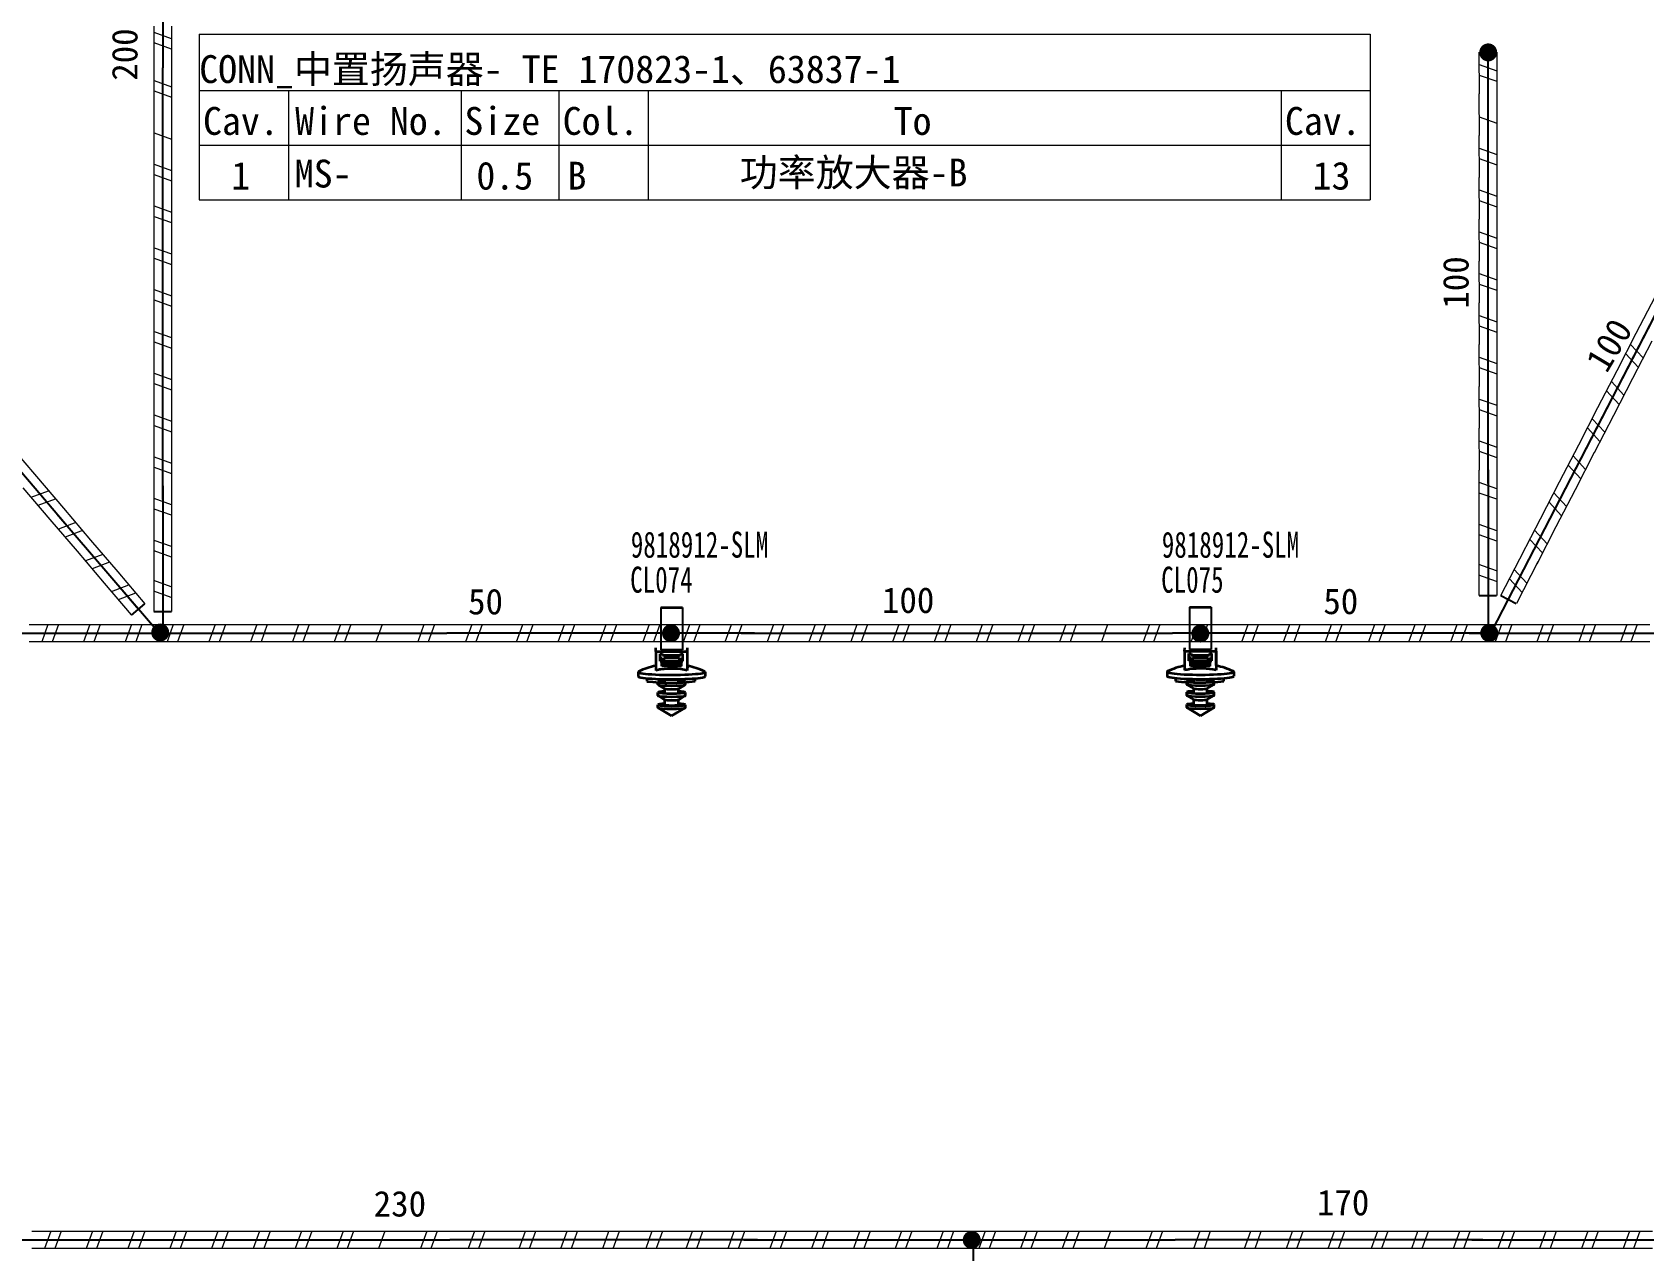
# Model space of a CAD drawing. Header units: millimetres. Extents: x 17 to 3784, y 12 to 1382.
# Drawn here: x 1053.5 to 1144.3, y 724.8 to 793.4 of the extents above; entities that cross this region are included whole.
import ezdxf

# ---------------------------------------------------------------- set-up
doc = ezdxf.new("R2010")
doc.units = ezdxf.units.MM
doc.layers.add('ENT', color=7, linetype='Continuous', lineweight=18)
doc.layers.add('粗实线层', color=7, linetype='Continuous', lineweight=35)
doc.styles.add('FangSong_GB2312_Style', font='simfang.ttf')
doc.styles.add('foton', font='', dxfattribs={"width": 0.7})
doc.styles.get('foton').set_extended_font_data('宋体')

msp = doc.modelspace()

# ---------------------------------------------------------------- hatches: boundary and pattern name
h = msp.add_hatch(color=0)
edge = h.paths.add_edge_path(flags=0)
edge.add_arc((1135.547, 792.291), 0.507, 180, 540)
h = msp.add_hatch(color=0)
edge = h.paths.add_edge_path(flags=0)
edge.add_arc((1060.71, 759.623), 0.507, 180, 540)
h = msp.add_hatch(color=0)
edge = h.paths.add_edge_path(flags=0)
edge.add_arc((1135.605, 759.596), 0.507, 180, 540)
h = msp.add_hatch(color=0)
edge = h.paths.add_edge_path(flags=0)
edge.add_arc((1089.496, 759.581), 0.507, 180, 540)
h = msp.add_hatch(color=0)
edge = h.paths.add_edge_path(flags=0)
edge.add_arc((1119.325, 759.564), 0.507, 180, 540)
h = msp.add_hatch(color=0)
edge = h.paths.add_edge_path(flags=0)
edge.add_arc((1106.441, 725.416), 0.507, 180, 540)

# ---------------------------------------------------------------- linework, layer by layer
for p, q in [((1059.09, 760.598), (1059.843, 761.24)), ((1135.033, 761.703), (1136.022, 761.703)), ((1136.256, 761.701), (1137.122, 761.254)), ((1060.361, 760.805), (1061.35, 760.805))]:
    msp.add_line(p, q)
at = {"color": 0}
for p, q in [((1088.918, 761.039), (1088.922, 758.649)), ((1090.141, 761.038), (1090.14, 758.649)), ((1118.716, 761.047), (1118.72, 758.658)), ((1119.939, 761.047), (1119.938, 758.657))]:
    msp.add_line(p, q, dxfattribs=at)
at = {"color": 0, "lineweight": 35, "ltscale": 0.137499}
for p, q in [((1088.918, 761.039), (1090.141, 761.038)), ((1118.716, 761.047), (1119.939, 761.047)), ((1088.922, 758.649), (1090.14, 758.649)), ((1118.72, 758.658), (1119.938, 758.657))]:
    msp.add_line(p, q, dxfattribs=at)
at = {"color": 0, "lineweight": 35, "ltscale": 0.021804}
for p, q in [((1088.642, 758.562), (1088.65, 758.755)), ((1090.414, 758.562), (1090.422, 758.755)), ((1118.44, 758.571), (1118.448, 758.764)), ((1120.212, 758.57), (1120.22, 758.763)), ((1088.894, 758.203), (1088.886, 758.01)), ((1088.982, 758.203), (1088.974, 758.01)), ((1088.982, 757.917), (1088.974, 757.724)), ((1090.09, 758.203), (1090.082, 758.01)), ((1118.691, 758.212), (1118.683, 758.019)), ((1118.78, 758.212), (1118.772, 758.019)), ((1118.78, 757.925), (1118.772, 757.732)), ((1119.888, 758.212), (1119.879, 758.019))]:
    msp.add_line(p, q, dxfattribs=at)
at = {"color": 0, "lineweight": 35, "ltscale": 0.199999}
for p, q in [((1088.642, 758.562), (1090.414, 758.562)), ((1118.44, 758.571), (1120.212, 758.57))]:
    msp.add_line(p, q, dxfattribs=at)
at = {"color": 0, "lineweight": 35, "ltscale": 0.120856}
for p, q in [((1088.642, 758.562), (1088.642, 757.491)), ((1090.414, 758.562), (1090.414, 757.491)), ((1118.44, 758.571), (1118.44, 757.5)), ((1120.212, 758.57), (1120.212, 757.5))]:
    msp.add_line(p, q, dxfattribs=at)
at = {"color": 0, "lineweight": 35, "ltscale": 0.047321}
for p, q in [((1088.886, 758.01), (1088.886, 758.43)), ((1090.17, 758.01), (1090.17, 758.429)), ((1118.683, 758.019), (1118.683, 758.438)), ((1119.968, 758.019), (1119.968, 758.438))]:
    msp.add_line(p, q, dxfattribs=at)
at = {"color": 0, "lineweight": 35, "ltscale": 0.014999}
for p, q in [((1089.018, 758.43), (1088.886, 758.43)), ((1118.816, 758.438), (1118.683, 758.438))]:
    msp.add_line(p, q, dxfattribs=at)
at = {"color": 0, "lineweight": 35, "ltscale": 0.025537}
for p, q in [((1088.894, 758.203), (1088.894, 758.43)), ((1118.691, 758.212), (1118.691, 758.438))]:
    msp.add_line(p, q, dxfattribs=at)
at = {"color": 0, "lineweight": 35, "ltscale": 0.012451}
for p, q in [((1089.018, 758.43), (1089.018, 758.319)), ((1090.037, 758.429), (1090.037, 758.319)), ((1118.816, 758.438), (1118.816, 758.328)), ((1119.835, 758.438), (1119.835, 758.328)), ((1089.084, 757.995), (1089.084, 757.885)), ((1089.97, 757.995), (1089.97, 757.884)), ((1118.882, 758.004), (1118.882, 757.893)), ((1119.768, 758.003), (1119.768, 757.893))]:
    msp.add_line(p, q, dxfattribs=at)
at = {"color": 0, "lineweight": 35, "ltscale": 0.114999}
for p, q in [((1090.037, 758.319), (1089.018, 758.319)), ((1119.835, 758.328), (1118.816, 758.328))]:
    msp.add_line(p, q, dxfattribs=at)
at = {"color": 0, "lineweight": 35, "ltscale": 0.012463}
for p, q in [((1090.042, 758.429), (1090.037, 758.319)), ((1119.84, 758.438), (1119.835, 758.328))]:
    msp.add_line(p, q, dxfattribs=at)
at = {"color": 0, "lineweight": 35, "ltscale": 0.015}
for p, q in [((1090.17, 758.429), (1090.037, 758.429)), ((1119.968, 758.438), (1119.835, 758.438))]:
    msp.add_line(p, q, dxfattribs=at)
at = {"color": 0, "lineweight": 35, "ltscale": 0.113794}
for p, q in [((1090.422, 757.746), (1090.422, 758.755)), ((1120.22, 757.755), (1120.22, 758.763))]:
    msp.add_line(p, q, dxfattribs=at)
at = {"color": 0, "lineweight": 35, "ltscale": 0.027679}
for p, q in [((1087.649, 757.401), (1087.649, 757.156)), ((1091.415, 757.402), (1091.415, 757.156)), ((1117.447, 757.41), (1117.447, 757.165)), ((1121.212, 757.41), (1121.212, 757.165))]:
    msp.add_line(p, q, dxfattribs=at)
at = {"color": 0, "lineweight": 35, "ltscale": 0.010001}
for p, q in [((1088.886, 758.01), (1088.974, 758.01)), ((1090.082, 758.01), (1090.17, 758.01)), ((1118.683, 758.019), (1118.772, 758.019)), ((1119.879, 758.019), (1119.968, 758.019))]:
    msp.add_line(p, q, dxfattribs=at)
at = {"color": 0, "lineweight": 35, "ltscale": 0.01}
for p, q in [((1088.894, 758.203), (1088.982, 758.203)), ((1118.691, 758.212), (1118.78, 758.212))]:
    msp.add_line(p, q, dxfattribs=at)
at = {"color": 0, "lineweight": 35, "ltscale": 0.032373}
for p, q in [((1088.974, 757.724), (1088.974, 758.01)), ((1088.982, 757.917), (1088.982, 758.203)), ((1118.772, 757.732), (1118.772, 758.019)), ((1118.78, 757.925), (1118.78, 758.212))]:
    msp.add_line(p, q, dxfattribs=at)
at = {"color": 0, "lineweight": 35, "ltscale": 0.124999}
for p, q in [((1090.082, 757.723), (1088.974, 757.724)), ((1119.879, 757.732), (1118.772, 757.732))]:
    msp.add_line(p, q, dxfattribs=at)
at = {"color": 0, "lineweight": 35, "ltscale": 0.01149}
for p, q in [((1089.084, 757.917), (1088.982, 757.917)), ((1118.882, 757.925), (1118.78, 757.925))]:
    msp.add_line(p, q, dxfattribs=at)
at = {"color": 0, "lineweight": 35, "ltscale": 0.002181}
for p, q in [((1089.085, 758.014), (1089.084, 757.995)), ((1089.971, 758.014), (1089.97, 757.995)), ((1118.883, 758.023), (1118.882, 758.004)), ((1119.769, 758.023), (1119.768, 758.003))]:
    msp.add_line(p, q, dxfattribs=at)
at = {"color": 0, "lineweight": 35, "ltscale": 0.099998}
for p, q in [((1089.084, 757.995), (1089.97, 757.995)), ((1089.084, 757.885), (1089.97, 757.884)), ((1118.882, 758.004), (1119.768, 758.003)), ((1118.882, 757.893), (1119.768, 757.893))]:
    msp.add_line(p, q, dxfattribs=at)
at = {"color": 0, "lineweight": 35, "ltscale": 0.1}
for p, q in [((1089.085, 758.195), (1089.971, 758.194)), ((1089.088, 757.801), (1089.974, 757.8)), ((1118.883, 758.203), (1119.769, 758.203)), ((1118.886, 757.809), (1119.772, 757.809))]:
    msp.add_line(p, q, dxfattribs=at)
at = {"color": 0, "lineweight": 35, "ltscale": 0.000439834}
for p, q in [((1089.085, 758.195), (1089.085, 758.191)), ((1118.883, 758.203), (1118.883, 758.199))]:
    msp.add_line(p, q, dxfattribs=at)
at = {"color": 0, "lineweight": 35, "ltscale": 0.099999}
for p, q in [((1089.085, 758.191), (1089.971, 758.19)), ((1089.085, 758.014), (1089.971, 758.014)), ((1118.883, 758.199), (1119.769, 758.199)), ((1118.883, 758.023), (1119.769, 758.023))]:
    msp.add_line(p, q, dxfattribs=at)
at = {"color": 0, "lineweight": 35, "ltscale": 0.019922}
for p, q in [((1089.085, 758.191), (1089.085, 758.014)), ((1089.971, 758.19), (1089.971, 758.014)), ((1118.883, 758.199), (1118.883, 758.023)), ((1119.769, 758.199), (1119.769, 758.023))]:
    msp.add_line(p, q, dxfattribs=at)
at = {"color": 0, "lineweight": 35, "ltscale": 0.009468}
for p, q in [((1089.087, 757.885), (1089.088, 757.801)), ((1118.885, 757.893), (1118.886, 757.809))]:
    msp.add_line(p, q, dxfattribs=at)
at = {"color": 0, "lineweight": 35, "ltscale": 0.001513}
for p, q in [((1089.97, 757.884), (1089.973, 757.898)), ((1119.768, 757.893), (1119.77, 757.906))]:
    msp.add_line(p, q, dxfattribs=at)
at = {"color": 0, "lineweight": 35, "ltscale": 0.018183}
for p, q in [((1089.972, 758.033), (1089.971, 758.194)), ((1119.77, 758.042), (1119.769, 758.203))]:
    msp.add_line(p, q, dxfattribs=at)
at = {"color": 0, "lineweight": 35, "ltscale": 0.000439867}
for p, q in [((1089.971, 758.194), (1089.971, 758.19)), ((1119.769, 758.203), (1119.769, 758.199))]:
    msp.add_line(p, q, dxfattribs=at)
at = {"color": 0, "lineweight": 35, "ltscale": 0.002853}
for p, q in [((1089.973, 758.059), (1089.972, 758.033)), ((1119.771, 758.067), (1119.77, 758.042))]:
    msp.add_line(p, q, dxfattribs=at)
at = {"color": 0, "lineweight": 35, "ltscale": 0.023842}
for p, q in [((1089.976, 757.839), (1089.973, 758.05)), ((1119.774, 757.848), (1119.771, 758.059))]:
    msp.add_line(p, q, dxfattribs=at)
at = {"color": 0, "lineweight": 35, "ltscale": 0.010273}
for p, q in [((1089.973, 757.891), (1089.974, 757.8)), ((1119.77, 757.9), (1119.772, 757.809))]:
    msp.add_line(p, q, dxfattribs=at)
at = {"color": 0, "lineweight": 35, "ltscale": 0.004356}
for p, q in [((1089.974, 757.8), (1089.976, 757.839)), ((1119.772, 757.809), (1119.774, 757.848))]:
    msp.add_line(p, q, dxfattribs=at)
at = {"color": 0, "lineweight": 35, "ltscale": 0.012045}
for p, q in [((1090.082, 757.916), (1089.975, 757.916)), ((1119.879, 757.925), (1119.773, 757.925))]:
    msp.add_line(p, q, dxfattribs=at)
at = {"color": 0, "lineweight": 35, "ltscale": 0.032379}
for p, q in [((1090.082, 757.723), (1090.082, 758.01)), ((1119.879, 757.732), (1119.879, 758.019))]:
    msp.add_line(p, q, dxfattribs=at)
at = {"color": 0, "lineweight": 35, "ltscale": 0.009064}
for p, q in [((1090.09, 758.203), (1090.17, 758.203)), ((1119.888, 758.212), (1119.968, 758.212))]:
    msp.add_line(p, q, dxfattribs=at)
at = {"color": 0, "lineweight": 35, "ltscale": 0.01853}
for p, q in [((1088.757, 756.695), (1088.757, 756.859)), ((1118.554, 756.703), (1118.554, 756.868))]:
    msp.add_line(p, q, dxfattribs=at)
at = {"color": 0, "lineweight": 35, "ltscale": 0.051177}
for p, q in [((1089.155, 756.454), (1088.765, 756.685)), ((1118.953, 756.463), (1118.563, 756.694))]:
    msp.add_line(p, q, dxfattribs=at)
at = {"color": 0, "lineweight": 35, "ltscale": 0.02207}
for p, q in [((1089.151, 756.8), (1089.151, 756.996)), ((1089.913, 756.8), (1089.913, 756.996)), ((1118.949, 756.809), (1118.949, 757.004)), ((1119.711, 756.809), (1119.711, 757.004))]:
    msp.add_line(p, q, dxfattribs=at)
at = {"color": 0, "lineweight": 35, "ltscale": 0.051178}
for p, q in [((1089.909, 756.454), (1090.299, 756.685)), ((1119.707, 756.463), (1120.097, 756.694))]:
    msp.add_line(p, q, dxfattribs=at)
at = {"color": 0, "lineweight": 35, "ltscale": 0.018536}
for p, q in [((1090.307, 756.695), (1090.307, 756.859)), ((1120.105, 756.703), (1120.105, 756.868))]:
    msp.add_line(p, q, dxfattribs=at)
at = {"color": 0, "lineweight": 35, "ltscale": 0.019769}
for p, q in [((1088.757, 756.075), (1088.757, 756.251)), ((1090.307, 756.075), (1090.307, 756.251)), ((1118.554, 756.084), (1118.554, 756.259)), ((1120.105, 756.084), (1120.105, 756.259))]:
    msp.add_line(p, q, dxfattribs=at)
at = {"color": 0, "lineweight": 35, "ltscale": 0.051179}
for p, q in [((1089.155, 755.834), (1088.765, 756.066)), ((1089.909, 755.834), (1090.299, 756.066)), ((1118.953, 755.843), (1118.563, 756.074)), ((1119.707, 755.843), (1120.097, 756.074))]:
    msp.add_line(p, q, dxfattribs=at)
at = {"color": 0, "lineweight": 35, "ltscale": 0.029858}
for p, q in [((1089.151, 756.192), (1089.151, 756.456)), ((1089.913, 756.192), (1089.913, 756.456)), ((1118.949, 756.2), (1118.949, 756.465)), ((1119.711, 756.2), (1119.711, 756.465))]:
    msp.add_line(p, q, dxfattribs=at)
at = {"color": 0, "lineweight": 35, "ltscale": 0.032245}
for p, q in [((1089.151, 755.551), (1089.151, 755.837)), ((1089.913, 755.551), (1089.913, 755.837)), ((1118.949, 755.56), (1118.949, 755.846)), ((1119.711, 755.56), (1119.711, 755.846))]:
    msp.add_line(p, q, dxfattribs=at)
at = {"color": 0, "lineweight": 35, "ltscale": 0.017883}
for p, q in [((1088.757, 755.393), (1088.757, 755.551)), ((1090.307, 755.393), (1090.307, 755.551)), ((1118.554, 755.401), (1118.554, 755.56)), ((1120.105, 755.401), (1120.105, 755.56))]:
    msp.add_line(p, q, dxfattribs=at)
at = {"color": 0, "lineweight": 35, "ltscale": 0.100609}
for p, q in [((1089.532, 754.929), (1088.765, 755.383)), ((1119.33, 754.937), (1118.563, 755.392))]:
    msp.add_line(p, q, dxfattribs=at)
at = {"color": 0, "lineweight": 35, "ltscale": 0.10061}
for p, q in [((1089.532, 754.929), (1090.299, 755.383)), ((1119.33, 754.937), (1120.097, 755.392))]:
    msp.add_line(p, q, dxfattribs=at)
at = {"color": 7, "linetype": 'Continuous', "lineweight": 25}
for points in [[(1060.865, 808.755), (1060.865, 791.415)], [(1135.537, 768.017), (1135.537, 792.313)], [(1060.865, 767.118), (1060.865, 791.415)], [(1135.771, 759.715), (1149.715, 786.684)], [(1055.377, 765.73), (1039.617, 784.222)], [(1135.536, 768.776), (1135.536, 759.761)], [(1060.864, 767.878), (1060.864, 759.863)], [(1054.885, 766.308), (1060.861, 759.356)], [(1052.573, 759.585), (1076.869, 759.585)], [(1094.209, 759.585), (1076.869, 759.585)], [(1093.452, 759.583), (1117.748, 759.583)], [(1135.088, 759.583), (1117.748, 759.583)], [(1134.476, 759.582), (1162.23, 759.582)], [(1052.727, 725.423), (1077.023, 725.423)], [(1094.363, 725.423), (1077.023, 725.423)], [(1093.606, 725.421), (1117.902, 725.421)], [(1106.54, 717.695), (1106.54, 725.54)], [(1135.242, 725.421), (1117.902, 725.421)], [(1134.63, 725.42), (1162.359, 725.42)]]:
    msp.add_lwpolyline(points, dxfattribs=at)
at = {"color": 7, "linetype": 'Continuous', "lineweight": 13}
for points in [[(1060.865, 808.746), (1060.865, 791.415)], [(1062.911, 793.314), (1128.903, 793.314)], [(1062.911, 793.314), (1062.911, 783.99)], [(1128.903, 793.314), (1128.903, 783.99)], [(1135.537, 792.313), (1135.537, 768.803)], [(1060.865, 791.415), (1060.865, 767.904)], [(1062.911, 790.153), (1128.903, 790.153)], [(1067.937, 790.153), (1067.937, 783.99)], [(1077.665, 790.153), (1077.665, 783.99)], [(1083.179, 790.153), (1083.179, 783.99)], [(1088.205, 790.153), (1088.205, 783.99)], [(1123.876, 790.153), (1123.876, 783.99)], [(1062.911, 787.071), (1128.903, 787.071)], [(1039.617, 784.222), (1054.868, 766.328)], [(1062.911, 783.99), (1128.903, 783.99)], [(1148.647, 784.617), (1137.859, 763.728)], [(1135.536, 768.768), (1135.536, 761.674)], [(1060.864, 767.869), (1060.864, 759.863)], [(1054.89, 766.302), (1059.491, 760.903)], [(1076.869, 759.585), (1053.359, 759.585)], [(1094.201, 759.585), (1076.869, 759.585)], [(1117.748, 759.583), (1094.238, 759.583)], [(1135.08, 759.583), (1117.748, 759.583)], [(1158.772, 759.582), (1135.262, 759.582)], [(1077.023, 725.423), (1053.513, 725.423)], [(1094.355, 725.423), (1077.023, 725.423)], [(1117.902, 725.421), (1094.392, 725.421)], [(1106.54, 717.704), (1106.54, 725.54)], [(1135.234, 725.421), (1117.902, 725.421)], [(1158.926, 725.42), (1135.416, 725.42)]]:
    msp.add_lwpolyline(points, dxfattribs=at)
at = {"color": 7, "linetype": 'Continuous', "lineweight": 0}
for points in [[(1060.374, 791.415), (1060.374, 793.769)], [(1061.355, 793.769), (1061.355, 791.415)], [(1061.343, 793.063), (1060.362, 793.416)], [(1061.343, 792.475), (1060.362, 792.828)], [(1135.047, 789.959), (1135.046, 792.313)], [(1136.026, 792.313), (1136.027, 789.959)], [(1060.375, 789.06), (1060.374, 791.415)], [(1061.354, 791.415), (1061.355, 789.06)], [(1135.046, 791.607), (1136.027, 791.255)], [(1135.046, 791.018), (1136.027, 790.665)], [(1060.374, 790.708), (1061.355, 790.356)], [(1060.374, 790.12), (1061.355, 789.767)], [(1135.047, 787.604), (1135.046, 789.959)], [(1136.026, 789.959), (1136.027, 787.604)], [(1060.375, 786.706), (1060.374, 789.06)], [(1061.354, 789.06), (1061.355, 786.706)], [(1135.046, 788.664), (1136.027, 788.311)], [(1060.374, 787.765), (1061.355, 787.412)], [(1135.047, 785.25), (1135.046, 787.604)], [(1136.026, 787.604), (1136.027, 785.25)], [(1060.375, 784.352), (1060.374, 786.706)], [(1061.354, 786.706), (1061.355, 784.352)], [(1135.046, 786.898), (1136.027, 786.545)], [(1060.374, 786), (1061.355, 785.646)], [(1135.046, 786.309), (1136.027, 785.956)], [(1060.374, 785.411), (1061.355, 785.058)], [(1135.047, 782.896), (1135.046, 785.25)], [(1136.026, 785.25), (1136.027, 782.896)], [(1060.375, 781.997), (1060.374, 784.352)], [(1061.354, 784.352), (1061.355, 781.997)], [(1135.046, 784.544), (1136.027, 784.191)], [(1135.046, 783.955), (1136.027, 783.602)], [(1060.374, 783.645), (1061.355, 783.292)], [(1060.374, 783.057), (1061.355, 782.704)], [(1135.047, 780.541), (1135.046, 782.896)], [(1136.026, 782.896), (1136.027, 780.541)], [(1060.375, 779.643), (1060.374, 781.997)], [(1061.354, 781.997), (1061.355, 779.643)], [(1135.046, 782.189), (1136.027, 781.836)], [(1060.374, 781.291), (1061.355, 780.938)], [(1135.046, 781.601), (1136.027, 781.248)], [(1060.374, 780.702), (1061.355, 780.349)], [(1135.047, 778.187), (1135.046, 780.541)], [(1136.026, 780.541), (1136.027, 778.187)], [(1060.375, 777.289), (1060.374, 779.643)], [(1061.354, 779.643), (1061.355, 777.289)], [(1135.046, 779.835), (1136.027, 779.482)], [(1135.046, 779.246), (1136.027, 778.893)], [(1060.374, 778.937), (1061.355, 778.583)], [(1060.374, 778.348), (1061.355, 777.995)], [(1143.891, 776.474), (1144.971, 778.567)], [(1135.047, 775.833), (1135.046, 778.187)], [(1135.046, 777.481), (1136.027, 777.127)], [(1136.026, 778.187), (1136.027, 775.833)], [(1060.375, 774.934), (1060.374, 777.289)], [(1060.374, 776.582), (1061.355, 776.229)], [(1061.354, 777.289), (1061.355, 774.934)], [(1135.046, 776.892), (1136.027, 776.539)], [(1142.811, 774.382), (1143.89, 776.475)], [(1060.374, 775.994), (1061.355, 775.64)], [(1135.047, 773.478), (1135.046, 775.833)], [(1136.026, 775.833), (1136.027, 773.478)], [(1143.566, 775.847), (1144.276, 775.083)], [(1144.761, 776.025), (1143.681, 773.933)], [(1060.375, 772.58), (1060.374, 774.934)], [(1061.354, 774.934), (1061.355, 772.58)], [(1135.046, 775.126), (1136.027, 774.773)], [(1143.296, 775.324), (1144.006, 774.56)], [(1060.374, 774.228), (1061.355, 773.875)], [(1135.046, 774.538), (1136.027, 774.185)], [(1141.731, 772.291), (1142.81, 774.383)], [(1142.486, 773.755), (1143.195, 772.992)], [(1143.68, 773.933), (1142.601, 771.841)], [(1060.374, 773.639), (1061.355, 773.286)], [(1135.047, 771.124), (1135.046, 773.478)], [(1136.026, 773.478), (1136.027, 771.124)], [(1142.216, 773.233), (1142.925, 772.469)], [(1060.375, 770.225), (1060.374, 772.58)], [(1061.354, 772.58), (1061.355, 770.225)], [(1135.046, 772.772), (1136.027, 772.419)], [(1135.046, 772.183), (1136.027, 771.83)], [(1140.65, 770.199), (1141.729, 772.291)], [(1060.374, 771.874), (1061.355, 771.52)], [(1060.374, 771.285), (1061.355, 770.932)], [(1135.047, 768.77), (1135.046, 771.124)], [(1136.026, 771.124), (1136.027, 768.77)], [(1141.135, 771.141), (1141.845, 770.377)], [(1141.405, 771.664), (1142.115, 770.9)], [(1142.6, 771.842), (1141.521, 769.749)], [(1052.207, 770.204), (1053.735, 768.413)], [(1060.375, 767.871), (1060.374, 770.225)], [(1061.354, 770.225), (1061.355, 767.871)], [(1135.046, 770.418), (1136.027, 770.064)], [(1139.57, 768.107), (1140.649, 770.199)], [(1060.374, 769.519), (1061.355, 769.166)], [(1135.046, 769.829), (1136.027, 769.476)], [(1140.325, 769.572), (1141.035, 768.808)], [(1141.52, 769.75), (1140.44, 767.657)], [(1053.734, 768.412), (1055.262, 766.621)], [(1060.374, 768.931), (1061.355, 768.577)], [(1135.046, 766.416), (1135.046, 768.77)], [(1136.027, 768.77), (1136.027, 766.416)], [(1140.055, 769.049), (1140.764, 768.285)], [(1054.517, 765.986), (1052.989, 767.777)], [(1053.447, 767.239), (1054.422, 767.607)], [(1060.374, 765.518), (1060.374, 767.872)], [(1061.355, 767.872), (1061.355, 765.518)], [(1136.027, 767.711), (1135.046, 768.064)], [(1136.027, 767.122), (1135.046, 767.475)], [(1138.489, 766.015), (1139.569, 768.108)], [(1139.245, 767.48), (1139.954, 766.716)], [(1140.439, 767.658), (1139.36, 765.566)], [(1053.829, 766.791), (1054.804, 767.159)], [(1055.262, 766.622), (1056.789, 764.83)], [(1061.355, 766.812), (1060.374, 767.166)], [(1061.355, 766.224), (1060.374, 766.577)], [(1138.975, 766.957), (1139.684, 766.193)], [(1056.042, 764.194), (1054.515, 765.986)], [(1055.949, 765.816), (1054.973, 765.448)], [(1135.046, 764.062), (1135.046, 766.416)], [(1136.027, 765.356), (1135.046, 765.71)], [(1136.027, 766.416), (1136.027, 764.062)], [(1137.409, 763.923), (1138.488, 766.016)], [(1139.359, 765.566), (1138.28, 763.474)], [(1056.331, 765.368), (1055.355, 765)], [(1056.789, 764.83), (1058.316, 763.038)], [(1060.374, 763.163), (1060.374, 765.518)], [(1061.355, 764.458), (1060.374, 764.811)], [(1061.355, 765.518), (1061.355, 763.163)], [(1136.027, 764.768), (1135.046, 765.121)], [(1137.894, 764.865), (1138.604, 764.101)], [(1138.164, 765.388), (1138.874, 764.624)], [(1057.57, 762.402), (1056.042, 764.194)], [(1057.476, 764.024), (1056.501, 763.656)], [(1061.355, 763.869), (1060.374, 764.223)], [(1135.046, 761.707), (1135.046, 764.062)], [(1136.027, 764.062), (1136.027, 761.707)], [(1136.26, 761.702), (1137.59, 764.277)], [(1057.858, 763.576), (1056.882, 763.208)], [(1058.316, 763.038), (1059.843, 761.246)], [(1060.374, 760.809), (1060.374, 763.163)], [(1061.355, 763.163), (1061.355, 760.809)], [(1136.007, 763.09), (1135.026, 763.443)], [(1136.007, 762.501), (1135.026, 762.854)], [(1137.726, 762.402), (1137.016, 763.166)], [(1138.343, 763.598), (1137.132, 761.252)], [(1059.097, 760.61), (1057.57, 762.402)], [(1058.932, 762.286), (1057.956, 761.918)], [(1061.335, 762.191), (1060.354, 762.544)], [(1061.335, 761.603), (1060.354, 761.956)], [(1137.456, 761.879), (1136.746, 762.643)], [(1059.314, 761.838), (1058.338, 761.47)], [(1053.326, 760.074), (1055.68, 760.076)], [(1054.385, 760.076), (1054.032, 759.095)], [(1054.974, 760.076), (1054.621, 759.095)], [(1055.68, 760.074), (1058.035, 760.076)], [(1056.74, 760.076), (1056.387, 759.095)], [(1057.328, 760.076), (1056.975, 759.095)], [(1058.035, 760.074), (1060.389, 760.076)], [(1059.094, 760.076), (1058.741, 759.095)], [(1059.683, 760.076), (1059.329, 759.095)], [(1060.389, 760.074), (1062.743, 760.076)], [(1061.448, 760.076), (1061.095, 759.095)], [(1062.037, 760.076), (1061.684, 759.095)], [(1062.743, 760.074), (1065.098, 760.076)], [(1063.803, 760.076), (1063.45, 759.095)], [(1064.391, 760.076), (1064.038, 759.095)], [(1065.098, 760.074), (1067.452, 760.076)], [(1066.157, 760.076), (1065.804, 759.095)], [(1066.746, 760.076), (1066.393, 759.095)], [(1067.452, 760.074), (1069.806, 760.076)], [(1068.511, 760.076), (1068.158, 759.095)], [(1069.1, 760.076), (1068.747, 759.095)], [(1069.806, 760.074), (1072.161, 760.076)], [(1070.866, 760.076), (1070.513, 759.095)], [(1071.454, 760.076), (1071.101, 759.095)], [(1072.161, 760.074), (1074.515, 760.076)], [(1073.22, 760.076), (1072.867, 759.095)], [(1074.515, 760.074), (1076.869, 760.076)], [(1075.575, 760.076), (1075.221, 759.095)], [(1076.163, 760.076), (1075.811, 759.095)], [(1076.869, 760.076), (1079.224, 760.076)], [(1077.929, 759.107), (1078.283, 760.088)], [(1078.518, 759.107), (1078.871, 760.088)], [(1079.069, 760.076), (1082.432, 760.076)], [(1080.784, 759.095), (1081.137, 760.076)], [(1081.372, 759.095), (1081.725, 760.076)], [(1082.432, 760.076), (1084.786, 760.076)], [(1083.138, 759.095), (1083.491, 760.076)], [(1083.726, 759.095), (1084.08, 760.076)], [(1084.786, 760.076), (1087.14, 760.076)], [(1085.492, 759.095), (1085.845, 760.076)], [(1086.081, 759.095), (1086.434, 760.076)], [(1087.14, 760.076), (1089.495, 760.076)], [(1087.934, 759.114), (1088.287, 760.095)], [(1088.523, 759.114), (1088.876, 760.095)], [(1089.495, 760.076), (1091.849, 760.076)], [(1090.201, 759.095), (1090.554, 760.076)], [(1090.79, 759.095), (1091.143, 760.076)], [(1091.849, 760.076), (1094.203, 760.076)], [(1092.555, 759.095), (1092.908, 760.076)], [(1093.144, 759.095), (1093.497, 760.076)], [(1094.205, 760.072), (1096.559, 760.073)], [(1095.264, 760.073), (1094.911, 759.092)], [(1095.853, 760.073), (1095.5, 759.092)], [(1096.559, 760.072), (1098.914, 760.073)], [(1097.619, 760.073), (1097.266, 759.092)], [(1098.207, 760.073), (1097.854, 759.092)], [(1098.914, 760.072), (1101.268, 760.073)], [(1099.973, 760.073), (1099.62, 759.092)], [(1100.562, 760.073), (1100.209, 759.092)], [(1101.268, 760.072), (1103.622, 760.073)], [(1102.327, 760.073), (1101.974, 759.092)], [(1102.916, 760.073), (1102.563, 759.092)], [(1103.622, 760.072), (1105.977, 760.073)], [(1104.682, 760.073), (1104.329, 759.092)], [(1105.27, 760.073), (1104.917, 759.092)], [(1105.977, 760.072), (1108.331, 760.073)], [(1107.036, 760.073), (1106.683, 759.092)], [(1107.625, 760.073), (1107.272, 759.092)], [(1108.331, 760.072), (1110.685, 760.073)], [(1109.391, 760.073), (1109.037, 759.092)], [(1109.979, 760.073), (1109.626, 759.092)], [(1110.685, 760.072), (1113.04, 760.073)], [(1111.745, 760.073), (1111.392, 759.092)], [(1112.333, 760.073), (1111.98, 759.092)], [(1113.04, 760.072), (1115.394, 760.073)], [(1114.099, 760.073), (1113.746, 759.092)], [(1115.394, 760.072), (1117.748, 760.073)], [(1116.454, 760.073), (1116.1, 759.092)], [(1117.042, 760.073), (1116.69, 759.092)], [(1117.748, 760.073), (1120.103, 760.073)], [(1118.809, 759.104), (1119.162, 760.085)], [(1119.397, 759.104), (1119.75, 760.085)], [(1119.948, 760.073), (1123.311, 760.073)], [(1121.663, 759.092), (1122.016, 760.073)], [(1122.251, 759.092), (1122.604, 760.073)], [(1123.311, 760.073), (1125.665, 760.073)], [(1124.017, 759.092), (1124.37, 760.073)], [(1124.606, 759.092), (1124.959, 760.073)], [(1125.665, 760.073), (1128.019, 760.073)], [(1126.371, 759.092), (1126.724, 760.073)], [(1126.96, 759.092), (1127.313, 760.073)], [(1128.019, 760.073), (1130.374, 760.073)], [(1128.813, 759.112), (1129.166, 760.093)], [(1129.402, 759.112), (1129.755, 760.093)], [(1130.374, 760.073), (1132.728, 760.073)], [(1131.08, 759.092), (1131.433, 760.073)], [(1131.669, 759.092), (1132.022, 760.073)], [(1132.728, 760.073), (1135.626, 760.073)], [(1133.434, 759.092), (1133.788, 760.073)], [(1134.023, 759.092), (1134.376, 760.073)], [(1135.229, 760.072), (1137.583, 760.073)], [(1136.288, 760.073), (1135.935, 759.092)], [(1136.877, 760.073), (1136.524, 759.092)], [(1137.583, 760.072), (1139.937, 760.073)], [(1138.643, 760.073), (1138.289, 759.092)], [(1139.231, 760.073), (1138.878, 759.092)], [(1139.937, 760.072), (1142.292, 760.073)], [(1140.997, 760.073), (1140.644, 759.092)], [(1141.586, 760.073), (1141.232, 759.092)], [(1142.292, 760.072), (1144.646, 760.073)], [(1143.351, 760.073), (1142.998, 759.092)], [(1143.94, 760.073), (1143.587, 759.092)], [(1055.68, 759.096), (1053.326, 759.095)], [(1058.035, 759.096), (1055.68, 759.095)], [(1060.389, 759.096), (1058.035, 759.095)], [(1062.743, 759.096), (1060.389, 759.095)], [(1065.098, 759.096), (1062.743, 759.095)], [(1067.452, 759.096), (1065.098, 759.095)], [(1069.806, 759.096), (1067.452, 759.095)], [(1072.161, 759.096), (1069.806, 759.095)], [(1074.515, 759.096), (1072.161, 759.095)], [(1076.869, 759.096), (1074.515, 759.095)], [(1079.224, 759.095), (1076.869, 759.095)], [(1082.432, 759.095), (1078.988, 759.095)], [(1084.786, 759.095), (1082.432, 759.095)], [(1087.14, 759.095), (1084.786, 759.095)], [(1089.495, 759.095), (1087.14, 759.095)], [(1091.849, 759.095), (1089.495, 759.095)], [(1094.203, 759.095), (1091.849, 759.095)], [(1096.559, 759.093), (1094.205, 759.092)], [(1098.914, 759.093), (1096.559, 759.092)], [(1101.268, 759.093), (1098.914, 759.092)], [(1103.622, 759.093), (1101.268, 759.092)], [(1105.977, 759.093), (1103.622, 759.092)], [(1108.331, 759.093), (1105.977, 759.092)], [(1110.685, 759.093), (1108.331, 759.092)], [(1113.04, 759.093), (1110.685, 759.092)], [(1115.394, 759.093), (1113.04, 759.092)], [(1117.748, 759.093), (1115.394, 759.092)], [(1120.103, 759.092), (1117.748, 759.092)], [(1123.311, 759.092), (1119.867, 759.092)], [(1125.665, 759.092), (1123.311, 759.092)], [(1128.019, 759.092), (1125.665, 759.092)], [(1130.374, 759.092), (1128.019, 759.092)], [(1132.728, 759.092), (1130.374, 759.092)], [(1135.368, 759.092), (1132.728, 759.092)], [(1137.583, 759.093), (1135.229, 759.092)], [(1139.937, 759.093), (1137.583, 759.092)], [(1142.292, 759.093), (1139.937, 759.092)], [(1144.646, 759.093), (1142.292, 759.092)], [(1053.48, 725.912), (1055.834, 725.914)], [(1054.539, 725.914), (1054.186, 724.933)], [(1055.128, 725.914), (1054.775, 724.933)], [(1055.834, 725.912), (1058.189, 725.914)], [(1056.894, 725.914), (1056.54, 724.933)], [(1057.482, 725.914), (1057.129, 724.933)], [(1058.189, 725.912), (1060.543, 725.914)], [(1059.248, 725.914), (1058.895, 724.933)], [(1059.837, 725.914), (1059.483, 724.933)], [(1060.543, 725.912), (1062.897, 725.914)], [(1061.602, 725.914), (1061.249, 724.933)], [(1062.191, 725.914), (1061.838, 724.933)], [(1062.897, 725.912), (1065.252, 725.914)], [(1063.957, 725.914), (1063.604, 724.933)], [(1064.545, 725.914), (1064.192, 724.933)], [(1065.252, 725.912), (1067.606, 725.914)], [(1066.311, 725.914), (1065.958, 724.933)], [(1066.9, 725.914), (1066.546, 724.933)], [(1067.606, 725.912), (1069.96, 725.914)], [(1068.665, 725.914), (1068.312, 724.933)], [(1069.254, 725.914), (1068.901, 724.933)], [(1069.96, 725.912), (1072.315, 725.914)], [(1071.02, 725.914), (1070.667, 724.933)], [(1071.608, 725.914), (1071.255, 724.933)], [(1072.315, 725.912), (1074.669, 725.914)], [(1073.374, 725.914), (1073.021, 724.933)], [(1074.669, 725.912), (1077.023, 725.914)], [(1075.728, 725.914), (1075.375, 724.933)], [(1076.317, 725.914), (1075.965, 724.933)], [(1077.023, 725.914), (1079.378, 725.914)], [(1078.083, 724.945), (1078.437, 725.926)], [(1078.672, 724.945), (1079.025, 725.926)], [(1079.223, 725.914), (1082.585, 725.914)], [(1080.937, 724.933), (1081.291, 725.914)], [(1081.526, 724.933), (1081.879, 725.914)], [(1082.585, 725.914), (1084.94, 725.914)], [(1083.292, 724.933), (1083.645, 725.914)], [(1083.88, 724.933), (1084.234, 725.914)], [(1084.94, 725.914), (1087.294, 725.914)], [(1085.646, 724.933), (1085.999, 725.914)], [(1086.235, 724.933), (1086.588, 725.914)], [(1087.294, 725.914), (1089.649, 725.914)], [(1088.088, 724.952), (1088.441, 725.933)], [(1088.677, 724.952), (1089.03, 725.933)], [(1089.649, 725.914), (1092.003, 725.914)], [(1090.355, 724.933), (1090.708, 725.914)], [(1090.943, 724.933), (1091.297, 725.914)], [(1092.003, 725.914), (1094.357, 725.914)], [(1092.709, 724.933), (1093.062, 725.914)], [(1093.298, 724.933), (1093.651, 725.914)], [(1094.359, 725.91), (1096.713, 725.911)], [(1095.418, 725.911), (1095.065, 724.93)], [(1096.007, 725.911), (1095.654, 724.93)], [(1096.713, 725.91), (1099.068, 725.911)], [(1097.773, 725.911), (1097.42, 724.93)], [(1098.361, 725.911), (1098.008, 724.93)], [(1099.068, 725.91), (1101.422, 725.911)], [(1100.127, 725.911), (1099.774, 724.93)], [(1100.716, 725.911), (1100.363, 724.93)], [(1101.422, 725.91), (1103.776, 725.911)], [(1102.481, 725.911), (1102.128, 724.93)], [(1103.07, 725.911), (1102.717, 724.93)], [(1103.776, 725.91), (1106.131, 725.911)], [(1104.836, 725.911), (1104.483, 724.93)], [(1105.424, 725.911), (1105.071, 724.93)], [(1106.131, 725.91), (1108.485, 725.911)], [(1107.19, 725.911), (1106.837, 724.93)], [(1107.779, 725.911), (1107.426, 724.93)], [(1108.485, 725.91), (1110.839, 725.911)], [(1109.544, 725.911), (1109.191, 724.93)], [(1110.133, 725.911), (1109.78, 724.93)], [(1110.839, 725.91), (1113.194, 725.911)], [(1111.899, 725.911), (1111.546, 724.93)], [(1112.487, 725.911), (1112.134, 724.93)], [(1113.194, 725.91), (1115.548, 725.911)], [(1114.253, 725.911), (1113.9, 724.93)], [(1115.548, 725.91), (1117.902, 725.911)], [(1116.608, 725.911), (1116.254, 724.93)], [(1117.196, 725.911), (1116.844, 724.93)], [(1117.902, 725.911), (1120.257, 725.911)], [(1118.962, 724.942), (1119.316, 725.923)], [(1119.551, 724.942), (1119.904, 725.923)], [(1120.102, 725.911), (1123.465, 725.911)], [(1121.817, 724.93), (1122.17, 725.911)], [(1122.405, 724.93), (1122.758, 725.911)], [(1123.465, 725.911), (1125.819, 725.911)], [(1124.171, 724.93), (1124.524, 725.911)], [(1124.759, 724.93), (1125.113, 725.911)], [(1125.819, 725.911), (1128.173, 725.911)], [(1126.525, 724.93), (1126.878, 725.911)], [(1127.114, 724.93), (1127.467, 725.911)], [(1128.173, 725.911), (1130.528, 725.911)], [(1128.967, 724.95), (1129.32, 725.931)], [(1129.556, 724.95), (1129.909, 725.931)], [(1130.528, 725.911), (1132.882, 725.911)], [(1131.234, 724.93), (1131.587, 725.911)], [(1131.823, 724.93), (1132.176, 725.911)], [(1132.882, 725.911), (1135.78, 725.911)], [(1133.588, 724.93), (1133.941, 725.911)], [(1134.177, 724.93), (1134.53, 725.911)], [(1135.383, 725.91), (1137.737, 725.911)], [(1136.442, 725.911), (1136.089, 724.93)], [(1137.031, 725.911), (1136.678, 724.93)], [(1137.737, 725.91), (1140.091, 725.911)], [(1138.797, 725.911), (1138.443, 724.93)], [(1139.385, 725.911), (1139.032, 724.93)], [(1140.091, 725.91), (1142.446, 725.911)], [(1141.151, 725.911), (1140.798, 724.93)], [(1141.739, 725.911), (1141.386, 724.93)], [(1142.446, 725.91), (1144.8, 725.911)], [(1143.505, 725.911), (1143.152, 724.93)], [(1144.094, 725.911), (1143.741, 724.93)], [(1055.834, 724.934), (1053.48, 724.933)], [(1058.189, 724.934), (1055.834, 724.933)], [(1060.543, 724.934), (1058.189, 724.933)], [(1062.897, 724.934), (1060.543, 724.933)], [(1065.252, 724.934), (1062.897, 724.933)], [(1067.606, 724.934), (1065.252, 724.933)], [(1069.96, 724.934), (1067.606, 724.933)], [(1072.315, 724.934), (1069.96, 724.933)], [(1074.669, 724.934), (1072.315, 724.933)], [(1077.023, 724.934), (1074.669, 724.933)], [(1079.378, 724.933), (1077.023, 724.933)], [(1082.585, 724.933), (1079.142, 724.933)], [(1084.94, 724.933), (1082.585, 724.933)], [(1087.294, 724.933), (1084.94, 724.933)], [(1089.649, 724.933), (1087.294, 724.933)], [(1092.003, 724.933), (1089.649, 724.933)], [(1094.357, 724.933), (1092.003, 724.933)], [(1096.713, 724.931), (1094.359, 724.93)], [(1099.068, 724.931), (1096.713, 724.93)], [(1101.422, 724.931), (1099.068, 724.93)], [(1103.776, 724.931), (1101.422, 724.93)], [(1106.131, 724.931), (1103.776, 724.93)], [(1108.485, 724.931), (1106.131, 724.93)], [(1110.839, 724.931), (1108.485, 724.93)], [(1113.194, 724.931), (1110.839, 724.93)], [(1115.548, 724.931), (1113.194, 724.93)], [(1117.902, 724.931), (1115.548, 724.93)], [(1120.257, 724.93), (1117.902, 724.93)], [(1123.465, 724.93), (1120.021, 724.93)], [(1125.819, 724.93), (1123.465, 724.93)], [(1128.173, 724.93), (1125.819, 724.93)], [(1130.528, 724.93), (1128.173, 724.93)], [(1132.882, 724.93), (1130.528, 724.93)], [(1135.522, 724.93), (1132.882, 724.93)], [(1137.737, 724.931), (1135.383, 724.93)], [(1140.091, 724.931), (1137.737, 724.93)], [(1142.446, 724.931), (1140.091, 724.93)], [(1144.8, 724.931), (1142.446, 724.93)]]:
    msp.add_lwpolyline(points, dxfattribs=at)
at = {"color": 0, "lineweight": 35}
for points in [[(1090.419, 757.747), (1090.419, 757.747), (1090.419, 757.746), (1090.418, 757.739), (1090.414, 757.491)], [(1120.217, 757.756), (1120.217, 757.755), (1120.217, 757.755), (1120.216, 757.748), (1120.212, 757.5)]]:
    msp.add_lwpolyline(points, dxfattribs=at)
for centre, radius, start, end in [((1089.532, 753.407), 4.43, 101.59256, 114.68064), ((1089.526, 753.28), 4.303, 98.06077, 101.8594), ((1089.527, 753.278), 4.305, 78.10641, 98.06008), ((1089.532, 753.407), 4.43, 65.32043, 78.44492), ((1119.33, 753.415), 4.43, 101.59256, 114.68064), ((1119.324, 753.288), 4.303, 98.06077, 101.8594), ((1119.324, 753.287), 4.305, 78.10641, 98.06008), ((1119.33, 753.415), 4.43, 65.32043, 78.44492)]:
    msp.add_arc(centre, radius, start, end, dxfattribs=at)
for centre, major_axis, ratio, start_param, end_param in [((1089.532, 757.401), (1.883, 0), 0.087133, 2.954112, 3.141636), ((1089.532, 757.401), (1.883, 0), 0.087133, 3.141636, 4.208645), ((1089.532, 757.401), (-1.883, 0), 0.087133, 1.067052, 3.141614), ((1089.973, 757.838), (0, 0.221), 0.00373, 5.995159, 6.283185), ((1089.973, 757.838), (0, 0.221), 0.00373, 0, 0.087245), ((1089.973, 757.676), (0, 0.221), 0.00373, 6.048679, 6.283185), ((1089.532, 757.401), (-1.883, 0), 0.087133, 3.141614, 3.329066), ((1119.33, 757.41), (1.883, 0), 0.087133, 2.954112, 3.141636), ((1119.33, 757.41), (1.883, 0), 0.087133, 3.141636, 4.208645), ((1119.33, 757.41), (-1.883, 0), 0.087133, 1.067052, 3.141614), ((1119.77, 757.685), (0, 0.221), 0.00373, 6.048679, 6.283185), ((1119.771, 757.847), (0, 0.221), 0.00373, 5.995159, 6.283185), ((1119.771, 757.847), (0, 0.221), 0.00373, 0, 0.087245), ((1119.33, 757.41), (-1.883, 0), 0.087133, 3.141614, 3.329066), ((1089.532, 757.156), (-1.883, 0), 0.087133, 0, 1.067052), ((1089.532, 757.156), (1.883, 0), 0.087133, 4.208645, 6.279441), ((1089.532, 756.859), (-0.775, 0), 0.087133, 5.225993, 6.283145), ((1089.532, 756.859), (-0.775, 0), 0.087133, 6.283145, 6.429275), ((1089.532, 756.695), (-0.775, 0), 0.087133, 6.283145, 6.429275), ((1089.532, 756.859), (-0.775, 0), 0.087133, 0.14609, 2.995504), ((1089.532, 756.695), (-0.775, 0), 0.087133, 0.14609, 2.995504), ((1089.532, 757.002), (-0.381, 0), 0.087133, 0.183505, 2.958112), ((1089.532, 756.859), (-0.775, 0), 0.087133, 3.141552, 4.198784), ((1089.532, 756.859), (-0.775, 0), 0.087133, 2.995504, 3.141552), ((1089.532, 756.695), (-0.775, 0), 0.087133, 2.995504, 3.141552), ((1089.532, 757.156), (-1.883, 0), 0.087133, 3.137849, 3.141636), ((1119.33, 757.165), (-1.883, 0), 0.087133, 0, 1.067052), ((1119.33, 757.165), (1.883, 0), 0.087133, 4.208645, 6.279441), ((1119.33, 756.868), (-0.775, 0), 0.087133, 5.225993, 6.283145), ((1119.33, 756.868), (-0.775, 0), 0.087133, 6.283145, 6.429275), ((1119.33, 756.703), (-0.775, 0), 0.087133, 6.283145, 6.429275), ((1119.33, 756.868), (-0.775, 0), 0.087133, 0.14609, 2.995504), ((1119.33, 756.703), (-0.775, 0), 0.087133, 0.14609, 2.995504), ((1119.33, 757.01), (-0.381, 0), 0.087133, 0.183505, 2.958112), ((1119.33, 756.868), (-0.775, 0), 0.087133, 3.141552, 4.198784), ((1119.33, 756.868), (-0.775, 0), 0.087133, 2.995504, 3.141552), ((1119.33, 756.703), (-0.775, 0), 0.087133, 2.995504, 3.141552), ((1119.33, 757.165), (-1.883, 0), 0.087133, 3.137849, 3.141636), ((1089.532, 756.251), (-0.775, 0), 0.087133, 5.225993, 6.283145), ((1089.532, 756.251), (-0.775, 0), 0.087133, 6.283145, 6.429275), ((1089.532, 756.075), (-0.775, 0), 0.087133, 6.283145, 6.429275), ((1089.532, 755.551), (-0.775, 0), 0.087133, 5.225993, 6.283145), ((1089.532, 756.251), (-0.775, 0), 0.087133, 0.14609, 2.995504), ((1089.532, 756.075), (-0.775, 0), 0.087133, 0.14609, 2.995504), ((1089.532, 756.459), (-0.381, 0), 0.087133, 0.14609, 2.995504), ((1089.532, 755.839), (-0.381, 0), 0.087133, 0.14609, 2.995504), ((1089.532, 756.251), (-0.775, 0), 0.087133, 3.141552, 4.198784), ((1089.532, 755.551), (-0.775, 0), 0.087133, 3.141552, 4.198784), ((1089.532, 756.251), (-0.775, 0), 0.087133, 2.995504, 3.141552), ((1089.532, 756.075), (-0.775, 0), 0.087133, 2.995504, 3.141552), ((1119.33, 756.259), (-0.775, 0), 0.087133, 5.225993, 6.283145), ((1119.33, 756.259), (-0.775, 0), 0.087133, 6.283145, 6.429275), ((1119.33, 756.084), (-0.775, 0), 0.087133, 6.283145, 6.429275), ((1119.33, 755.56), (-0.775, 0), 0.087133, 5.225993, 6.283145), ((1119.33, 756.259), (-0.775, 0), 0.087133, 0.14609, 2.995504), ((1119.33, 756.084), (-0.775, 0), 0.087133, 0.14609, 2.995504), ((1119.33, 756.467), (-0.381, 0), 0.087133, 0.14609, 2.995504), ((1119.33, 755.848), (-0.381, 0), 0.087133, 0.14609, 2.995504), ((1119.33, 756.259), (-0.775, 0), 0.087133, 3.141552, 4.198784), ((1119.33, 755.56), (-0.775, 0), 0.087133, 3.141552, 4.198784), ((1119.33, 756.259), (-0.775, 0), 0.087133, 2.995504, 3.141552), ((1119.33, 756.084), (-0.775, 0), 0.087133, 2.995504, 3.141552), ((1089.532, 755.551), (-0.775, 0), 0.087133, 6.283145, 9.424737), ((1089.532, 755.393), (-0.775, 0), 0.087133, 6.283145, 6.429275), ((1089.532, 755.393), (-0.775, 0), 0.087133, 0.14609, 2.995504), ((1089.532, 755.551), (-0.381, 0), 0.087133, 6.283145, 7.350238), ((1089.532, 755.551), (-0.381, 0), 0.087133, 1.067052, 3.141552), ((1089.532, 755.393), (-0.775, 0), 0.087133, 2.995504, 3.141552), ((1119.33, 755.56), (-0.775, 0), 0.087133, 6.283145, 9.424737), ((1119.33, 755.401), (-0.775, 0), 0.087133, 6.283145, 6.429275), ((1119.33, 755.401), (-0.775, 0), 0.087133, 0.14609, 2.995504), ((1119.33, 755.56), (-0.381, 0), 0.087133, 6.283145, 7.350238), ((1119.33, 755.56), (-0.381, 0), 0.087133, 1.067052, 3.141552), ((1119.33, 755.401), (-0.775, 0), 0.087133, 2.995504, 3.141552)]:
    msp.add_ellipse(centre, major_axis=major_axis, ratio=ratio, start_param=start_param, end_param=end_param, dxfattribs=at)
at = {"layer": '粗实线层', "color": 0}
for p, q in [((1088.126, 757.047), (1088.126, 756.873)), ((1090.854, 756.882), (1090.854, 757.039)), ((1117.923, 757.056), (1117.923, 756.881)), ((1120.652, 756.89), (1120.652, 757.048))]:
    msp.add_line(p, q, dxfattribs=at)
for centre in [(1089.455, 767.65), (1119.252, 767.658)]:
    msp.add_arc(centre, 10.859, 262.96956, 277.40287, dxfattribs=at)

# ---------------------------------------------------------------- texts
at = {"color": 7, "linetype": 'Continuous', "style": 'FangSong_GB2312_Style'}
for s, rotation, p in [('200', 90, (1059.431, 790.692)), ('100', 90, (1134.44, 777.858)), ('100', 59.18557, (1142.218, 774.169))]:
    msp.add_text(s, height=1.4467, rotation=rotation, dxfattribs=at).set_placement(p)
at = {"color": 1, "linetype": 'Continuous', "style": 'FangSong_GB2312_Style'}
for s, height, p in [('CONN_中置扬声器- TE 170823-1、63837-1', 1.56867, (1062.911, 790.566)), ('功率放大器-B', 1.5687, (1093.369, 784.745)), ('MS-', 1.5687, (1068.295, 784.683)), ('0.5', 1.5687, (1078.528, 784.565)), ('B', 1.569, (1083.661, 784.565)), ('13', 1.5687, (1125.65, 784.565))]:
    msp.add_text(s, height=height, dxfattribs=at).set_placement(p)
at = {"color": 7, "linetype": 'Continuous', "style": 'FangSong_GB2312_Style'}
for s, height, p in [('Cav.', 1.5687, (1063.124, 787.646)), ('Wire No.', 1.5687, (1068.317, 787.646)), ('Size', 1.5687, (1077.853, 787.646)), ('Col.', 1.5687, (1083.392, 787.646)), ('To', 1.5687, (1102.044, 787.646)), ('Cav.', 1.5687, (1124.09, 787.646)), ('1', 1.569, (1064.716, 784.565)), ('50', 1.4467, (1078.061, 760.642)), ('100', 1.4467, (1101.383, 760.721)), ('50', 1.4467, (1126.255, 760.658)), ('230', 1.4467, (1072.742, 726.732)), ('170', 1.4467, (1125.895, 726.801))]:
    msp.add_text(s, height=height, dxfattribs=at).set_placement(p)
at = {"layer": 'ENT', "color": 0, "char_height": 1.47221, "width": 159.91709, "attachment_point": 1, "style": 'foton'}
for s, insert in [('{\\T1.004;9818912-SLM}', (1087.232, 765.308)), ('{\\T1.004;9818912-SLM}', (1117.154, 765.305)), ('{\\T1.004;CL074}', (1087.196, 763.336)), ('{\\T1.004;CL075}', (1117.118, 763.334))]:
    msp.add_mtext(s, dxfattribs=dict(at, insert=insert))

doc.saveas('drawing.dxf')
